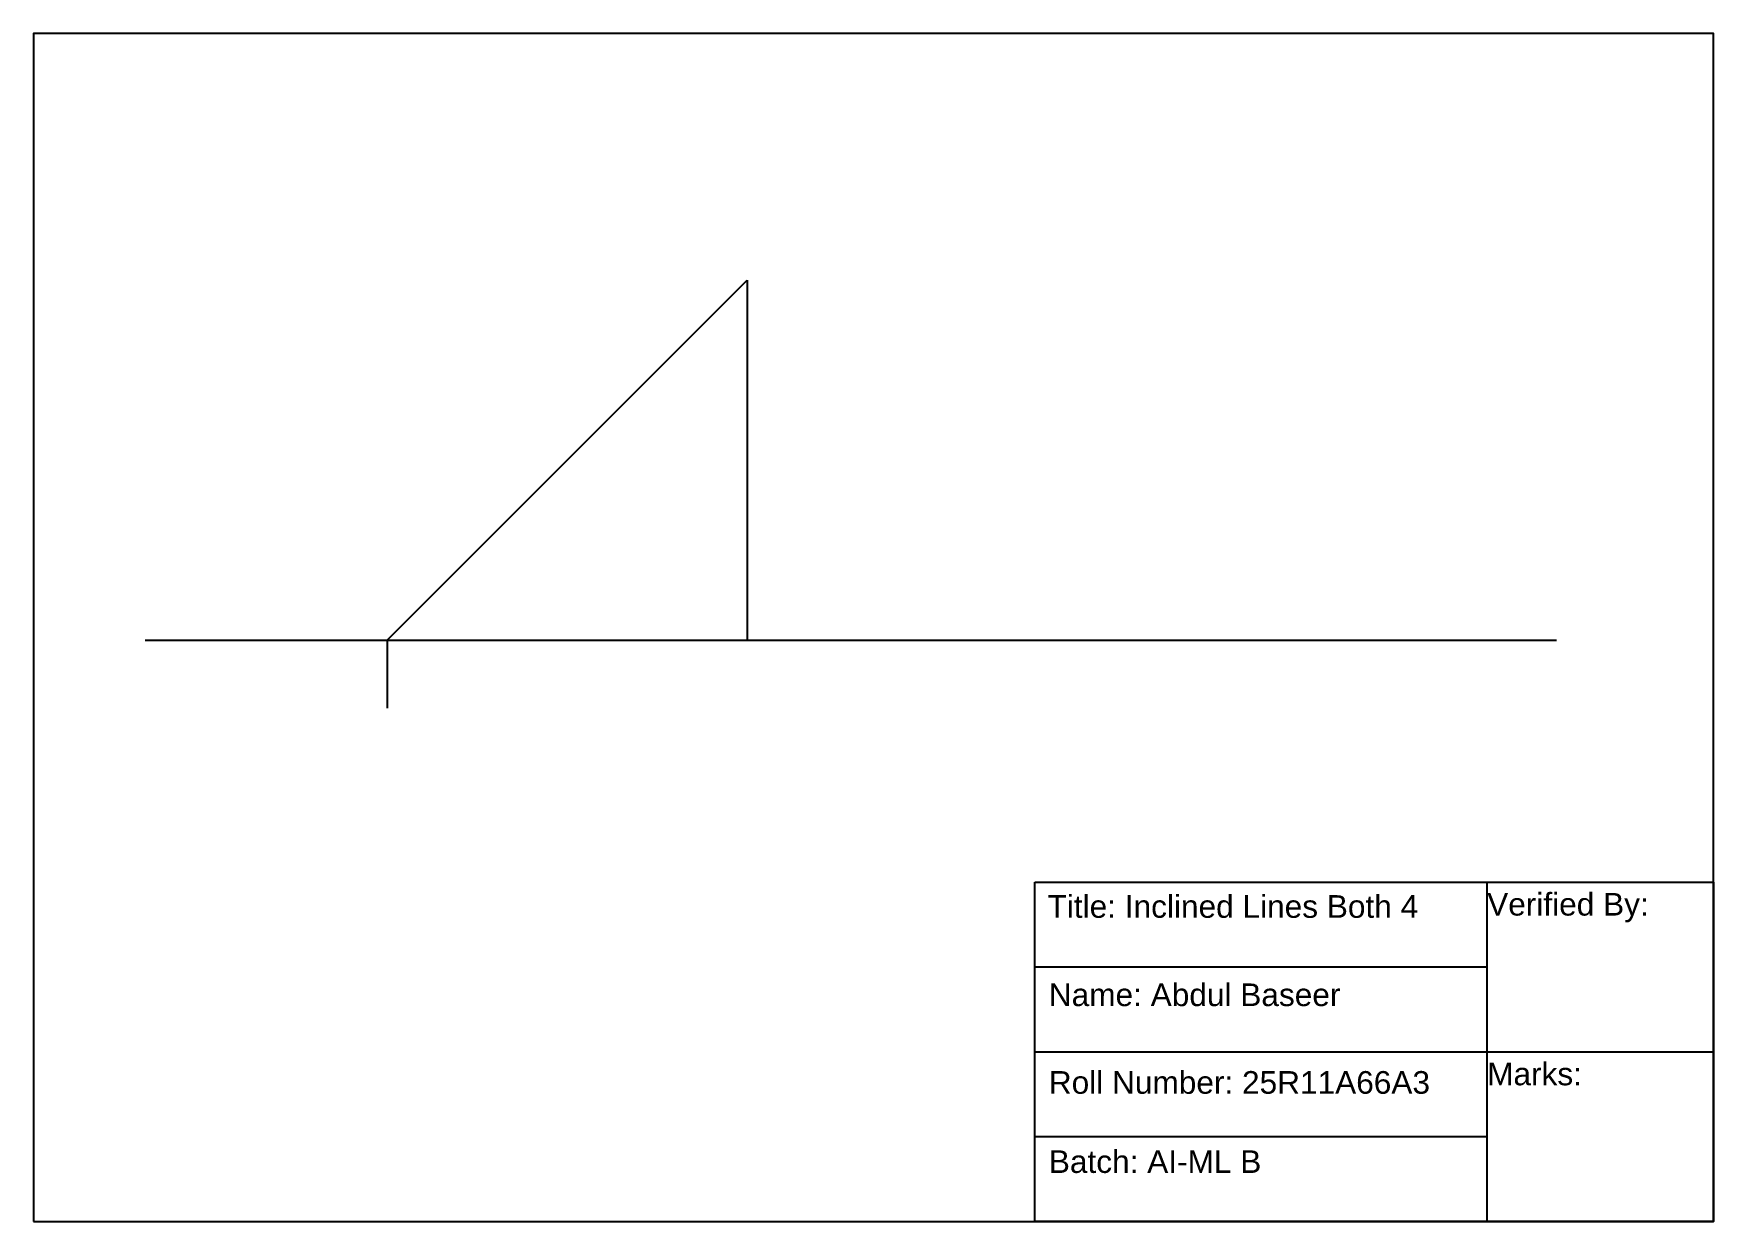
# Model space of a CAD drawing. Header units: millimetres. Extents: x 195 to 492, y 20 to 230.
import ezdxf

# ---------------------------------------------------------------- set-up
doc = ezdxf.new("R2010")
doc.units = ezdxf.units.MM
doc.header["$MEASUREMENT"] = 0
doc.layers.add('ProjLin', color=2, linetype='Continuous')
doc.layers.add('RefLin', color=3, linetype='Continuous')
doc.styles.get("Standard").update_dxf_attribs({"font": 'arial.ttf'})

msp = doc.modelspace()

# ---------------------------------------------------------------- linework, layer by layer
for p, q in [((372, 19.5), (372, 79.5)), ((372, 79.5), (492, 79.5)), ((452, 19.5), (452, 79.5)), ((492, 79.5), (492, 19.5)), ((372, 64.5), (452, 64.5)), ((372, 49.5), (492, 49.5)), ((372, 34.5), (452, 34.5)), ((492, 19.5), (372, 19.5))]:
    msp.add_line(p, q)
msp.add_lwpolyline([(195, 19.5), (492, 19.5), (492, 229.5), (195, 229.5)], close=True)
at = {"layer": 'ProjLin'}
for p, q in [((257.5, 122.25), (321.14, 185.89)), ((321.14, 185.89), (321.14, 122.25)), ((257.5, 122.25), (257.5, 110.25))]:
    msp.add_line(p, q, dxfattribs=at)
at = {"layer": 'RefLin'}
msp.add_line((214.75, 122.25), (464.25, 122.25), dxfattribs=at)

# ---------------------------------------------------------------- texts
for s, p in [('Title: Inclined Lines Both 4', (374.27, 73.18)), ('Verified By:', (452, 73.57)), ('Name: Abdul Baseer', (374.5, 57.57)), ('Marks:', (452, 43.57)), ('Roll Number: 25R11A66A3', (374.5, 42.07)), ('Batch: AI-ML B', (374.5, 28.07))]:
    msp.add_text(s, height=4).set_placement(p)

doc.saveas('drawing.dxf')
